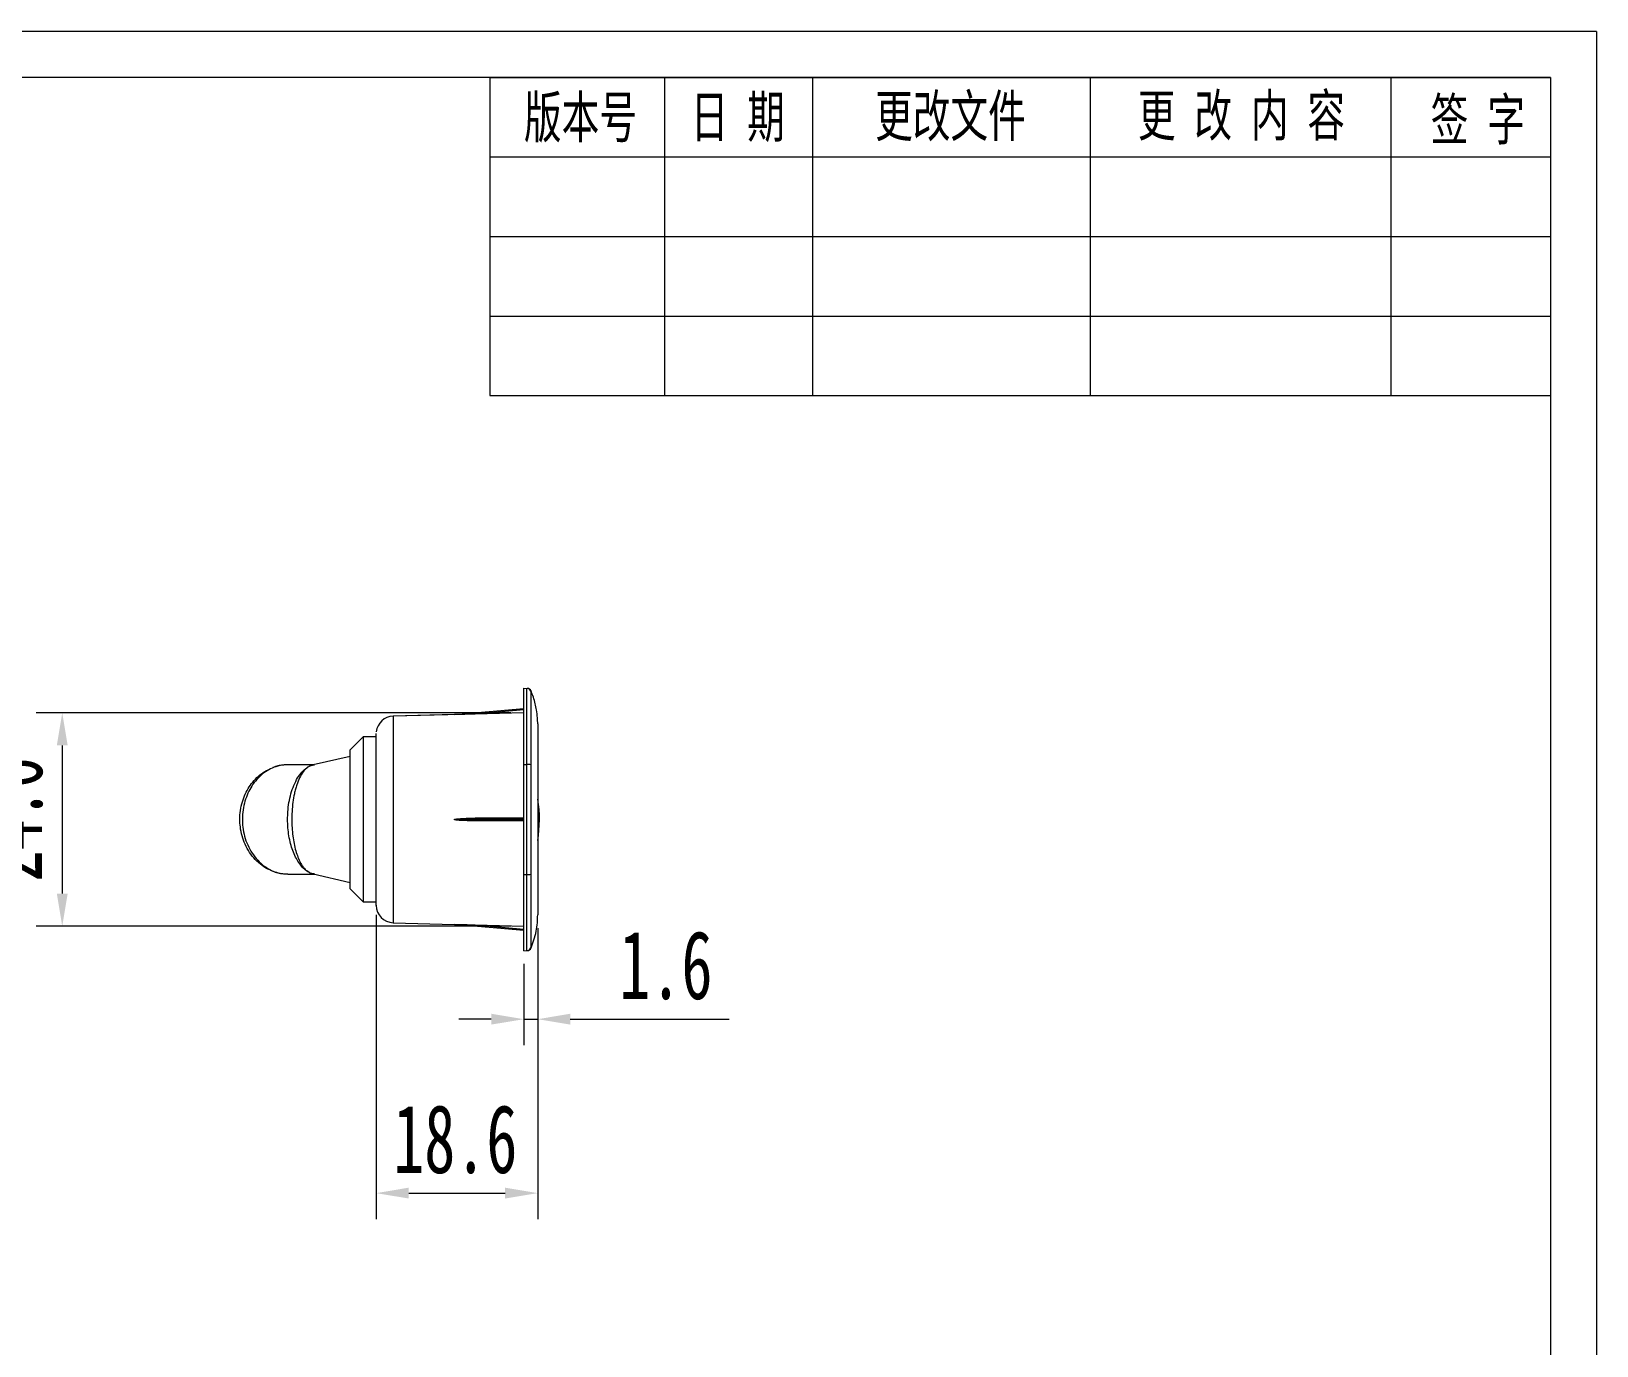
# Model space of a CAD drawing. Header units: millimetres. Extents: x 37 to 3702, y -325 to 1382.
# Drawn here: x 3521.7 to 3702, y -161.4 to -10 of the extents above; entities that cross this region are included whole.
import ezdxf

# ---------------------------------------------------------------- set-up
doc = ezdxf.new("R2010")
doc.units = ezdxf.units.MM
doc.header["$PDSIZE"] = -1
doc.layers.get('0').update_dxf_attribs({"lineweight": 20})
for name, color, linetype, lineweight in [('2细线层', 4, 'Continuous', 0), ('AM_5', 3, 'Continuous', 25), ('图框', 7, 'Continuous', 25), ('图框层', 7, 'Continuous', 15)]:
    doc.layers.add(name, color=color, linetype=linetype, lineweight=lineweight)
doc.styles.add('标准', font='', dxfattribs={"width": 0.667})
doc.styles.get('标准').set_extended_font_data('SimSun')
doc.dimstyles.new('标准$0', dxfattribs={"dimscale": 1.5, "dimtxt": 5.25, "dimasz": 2.5, "dimexe": 2, "dimexo": 1, "dimgap": 1.5, "dimtad": 1, "dimdec": 1, "dimdsep": 46, "dimtxsty": '标准', "dimcen": 2.5, "dimadec": 0, "dimazin": 0, "dimtfac": 0.714286, "dimtdec": 1, "dimtmove": 0, "dimatfit": 3, "dimfxl": 0, "dimtolj": 1, "dimtzin": 0, "dimlwd": 15, "dimlwe": 15, "dimarcsym": 0})

# ---------------------------------------------------------------- blocks, each defined once
blk = doc.blocks.new('*D169')
at = {"layer": 'AM_5', "color": 0, "linetype": 'Continuous', "lineweight": 15, "transparency": 16777216}
for p, q in [((3580.01, -113.29), (3580.01, -126.79)), ((3578.41, -117.41), (3578.41, -126.79)), ((3574.66, -123.79), (3570.91, -123.79)), ((3578.41, -123.79), (3580.01, -123.79)), ((3583.76, -123.79), (3602.05, -123.79))]:
    blk.add_line(p, q, dxfattribs=at)
at = {"layer": 'AM_5', "color": 0, "transparency": 16777216}
for points in [[(3574.66, -123.16), (3574.66, -124.41), (3578.41, -123.79)], [(3583.76, -123.16), (3583.76, -124.41), (3580.01, -123.79)]]:
    blk.add_solid(points, dxfattribs=at)
at = {"layer": 'Defpoints', "color": 0, "transparency": 16777216}
for p in [(3580.01, -111.79), (3578.41, -115.91), (3580.01, -123.79)]:
    blk.add_point(p, dxfattribs=at)
at = {"layer": 'AM_5', "color": 0, "lineweight": 20, "transparency": 16777216, "insert": (3594.78, -117.6), "char_height": 7.875, "attachment_point": 5, "style": '标准'}
blk.add_mtext('\\A1;1.6', dxfattribs=at)
blk = doc.blocks.new('*D170')
at = {"layer": 'AM_5', "color": 0, "linetype": 'Continuous', "lineweight": 15, "transparency": 16777216}
for p, q in [((3561.41, -111.78), (3561.41, -146.82)), ((3580.01, -113.29), (3580.01, -146.82)), ((3565.16, -143.82), (3576.26, -143.82))]:
    blk.add_line(p, q, dxfattribs=at)
at = {"layer": 'AM_5', "color": 0, "transparency": 16777216}
for points in [[(3565.16, -143.19), (3565.16, -144.44), (3561.41, -143.82)], [(3576.26, -143.19), (3576.26, -144.44), (3580.01, -143.82)]]:
    blk.add_solid(points, dxfattribs=at)
at = {"layer": 'Defpoints', "color": 0, "transparency": 16777216}
for p in [(3561.41, -110.28), (3580.01, -111.79), (3580.01, -143.82)]:
    blk.add_point(p, dxfattribs=at)
at = {"layer": 'AM_5', "color": 0, "lineweight": 20, "transparency": 16777216, "insert": (3570.52, -137.63), "char_height": 7.875, "attachment_point": 5, "style": '标准'}
blk.add_mtext('\\A1;18.6', dxfattribs=at)
blk = doc.blocks.new('*D171')
at = {"layer": 'AM_5', "color": 0, "linetype": 'Continuous', "lineweight": 15, "transparency": 16777216}
for p, q in [((3576.91, -88.51), (3522.25, -88.51)), ((3525.25, -92.26), (3525.25, -109.33)), ((3576.91, -113.08), (3522.25, -113.08))]:
    blk.add_line(p, q, dxfattribs=at)
at = {"layer": 'AM_5', "color": 0, "transparency": 16777216}
for points in [[(3524.63, -92.26), (3525.88, -92.26), (3525.25, -88.51)], [(3524.63, -109.33), (3525.88, -109.33), (3525.25, -113.08)]]:
    blk.add_solid(points, dxfattribs=at)
at = {"layer": 'Defpoints', "color": 0, "transparency": 16777216}
for p in [(3578.41, -88.51), (3525.25, -113.08), (3578.41, -113.08)]:
    blk.add_point(p, dxfattribs=at)
at = {"layer": 'AM_5', "color": 0, "lineweight": 20, "transparency": 16777216, "insert": (3519.06, -100.79), "char_height": 7.875, "attachment_point": 5, "rotation": 90, "style": '标准'}
blk.add_mtext('\\A1;24.6', dxfattribs=at)

msp = doc.modelspace()

# ---------------------------------------------------------------- linework, layer by layer
at = {"color": 7, "lineweight": 20, "ltscale": 7}
msp.add_line((3696.67, -15.33), (3696.67, -51.98), dxfattribs=at)
at = {"color": 7, "lineweight": 20}
for p, q in [((3578.41, -85.67), (3578.78, -85.69)), ((3570.41, -88.71), (3578.41, -88)), ((3578.41, -88.16), (3572.8, -88.65)), ((3572.82, -88.65), (3563.36, -88.9)), ((3570.42, -88.71), (3563.36, -88.9)), ((3563.36, -88.9), (3563.36, -88.9)), ((3563.36, -88.9), (3563.36, -88.9)), ((3563.36, -88.9), (3563.36, -88.9)), ((3563.36, -88.9), (3563.36, -88.9)), ((3578.41, -88.51), (3572.8, -88.65)), ((3559.91, -91.28), (3558.41, -92.78)), ((3561.41, -91.28), (3559.91, -91.28)), ((3559.91, -91.28), (3559.91, -100.78)), ((3558.41, -93.53), (3554.17, -94.51)), ((3558.41, -100.78), (3558.41, -92.78)), ((3554.25, -94.49), (3551.22, -94.49)), ((3554.01, -94.53), (3554.32, -94.51)), ((3578.41, -107.13), (3578.41, -94.45)), ((3578.41, -94.45), (3578.76, -94.45)), ((3558.41, -108.78), (3558.41, -100.78)), ((3559.91, -100.78), (3559.91, -110.28)), ((3570.41, -100.79), (3570.41, -100.79)), ((3578.41, -100.79), (3570.41, -100.79)), ((3578.41, -100.94), (3572.8, -100.94)), ((3578.41, -100.94), (3572.8, -100.94)), ((3578.41, -100.64), (3572.81, -100.64)), ((3572.81, -100.64), (3578.41, -100.64)), ((3551.22, -107.07), (3554.25, -107.07)), ((3554.17, -107.05), (3558.41, -108.03)), ((3578.41, -107.13), (3578.76, -107.13)), ((3558.41, -108.78), (3559.91, -110.28)), ((3559.91, -110.28), (3561.41, -110.28)), ((3563.36, -112.68), (3570.41, -112.87)), ((3578.41, -113.58), (3570.41, -112.87)), ((3572.8, -112.93), (3578.41, -113.08)), ((3572.8, -112.93), (3578.41, -113.43)), ((3578.41, -115.91), (3578.78, -115.89)), ((3579.23, -115.56), (3579.24, -115.58))]:
    msp.add_line(p, q, dxfattribs=at)
at = {"color": 7, "lineweight": 20, "flags": 128}
for points in [[(3578.41, -90.5), (3578.41, -90.5)], [(3578.41, -90.5), (3578.41, -90.5)], [(3578.41, -111.08), (3578.41, -111.08)], [(3578.8, -115.89), (3578.8, -115.89)]]:
    msp.add_lwpolyline(points, dxfattribs=at)
at = {"color": 7, "lineweight": 20}
for centre, radius, start, end in [((3578.76, -86.19), 0.5, 19.3087, 87.4989), ((3578.78, -86.19), 0.5, 22.9225, 87.4506), ((3563.41, -90.9), 2, 91.5218, 174.1089), ((3553.97, -93.71), 0.816, 272.3336, 282.838), ((3578.84, -96.16), 1.71, 77.1828, 92.6004), ((3564.61, -100.79), 15.6, 351.0348, 8.5711), ((3578.84, -105.42), 1.71, 267.3998, 282.8174), ((3563.41, -110.68), 2, 180, 268.5125), ((3578.76, -115.39), 0.5, 272.5011, 340.6913), ((3578.78, -115.39), 0.5, 272.5494, 337.0558)]:
    msp.add_arc(centre, radius, start, end, dxfattribs=at)
for start_param, end_param in [(3.131708, 3.141593), (3.141593, 3.155194)]:
    msp.add_ellipse((3571.62, -100.79), major_axis=(1.2, 0), ratio=0.124511, start_param=start_param, end_param=end_param, dxfattribs=at)
for points, knots in [([(3578.41, -94.45), (3578.41, -94.17), (3578.41, -93.61), (3578.41, -92.69), (3578.41, -91.72), (3578.41, -90.71), (3578.41, -89.76), (3578.41, -88.89), (3578.41, -88.1), (3578.41, -87.41), (3578.41, -86.83), (3578.41, -86.35), (3578.41, -85.98), (3578.41, -85.72), (3578.41, -85.69), (3578.41, -85.67)], [0, 0, 0, 0, 0.058618, 0.117236, 0.194938, 0.272888, 0.35059, 0.42827, 0.5062, 0.583882, 0.66152, 0.739407, 0.817047, 0.908523, 1, 1, 1, 1]), ([(3578.76, -94.45), (3578.76, -94.45), (3578.76, -94.14), (3578.75, -93.52), (3578.75, -92.55), (3578.75, -91.56), (3578.74, -90.56), (3578.74, -89.63), (3578.74, -88.77), (3578.75, -88), (3578.75, -87.33), (3578.75, -86.76), (3578.75, -86.31), (3578.76, -85.96), (3578.77, -85.74), (3578.77, -85.69), (3578.78, -85.69), (3578.78, -85.69)], [0, 0, 0, 0, 0.000004, 0.064949, 0.129894, 0.207505, 0.285363, 0.362975, 0.44062, 0.518515, 0.596162, 0.673783, 0.751653, 0.829276, 0.914636, 0.999996, 1, 1, 1, 1]), ([(3578.78, -85.69), (3578.79, -85.69), (3578.81, -85.69), (3578.79, -85.69), (3578.81, -85.69), (3578.8, -85.69), (3578.8, -85.69), (3578.8, -85.69)], [0, 0, 0, 0, 0.106496, 0.212995, 0.425994, 0.851986, 1, 1, 1, 1]), ([(3579.23, -86.02), (3579.23, -86.04), (3579.22, -86.08), (3579.22, -86.31), (3579.21, -86.65), (3579.21, -87.09), (3579.21, -87.64), (3579.21, -88.29), (3579.21, -89.03), (3579.21, -89.85), (3579.21, -90.75), (3579.21, -91.71), (3579.21, -92.67), (3579.21, -93.6), (3579.22, -94.19), (3579.22, -94.49)], [0, 0, 0, 0, 0.0854792, 0.170953, 0.2485834, 0.3264516, 0.4040755, 0.481679, 0.5595256, 0.6371284, 0.7146978, 0.7925095, 0.8700817, 0.9350403, 1, 1, 1, 1]), ([(3579.24, -85.99), (3579.24, -85.99), (3579.24, -85.99), (3579.24, -85.99), (3579.24, -86), (3579.24, -85.99), (3579.23, -86.01), (3579.23, -86.02)], [0, 0, 0, 0, 0.150705, 0.598849, 0.799424, 0.899711, 1, 1, 1, 1]), ([(3580.01, -89.79), (3580.01, -89.55), (3579.99, -89.01), (3579.9, -88.23), (3579.73, -87.44), (3579.53, -86.71), (3579.33, -86.23), (3579.24, -85.99)], [0, 0, 0, 0, 0.185253, 0.418144, 0.599993, 0.803325, 1, 1, 1, 1]), ([(3563.36, -88.9), (3563.36, -88.9), (3563.36, -88.9), (3563.36, -88.89), (3563.36, -88.96), (3563.36, -89.15), (3563.36, -89.42), (3563.36, -89.77), (3563.36, -90.19), (3563.36, -90.68), (3563.36, -91.25), (3563.36, -91.89), (3563.36, -92.58), (3563.36, -93.34), (3563.36, -94.15), (3563.36, -95), (3563.36, -95.9), (3563.36, -96.84), (3563.36, -97.8), (3563.36, -98.78), (3563.36, -99.77), (3563.36, -100.78), (3563.36, -101.78), (3563.36, -102.77), (3563.36, -103.74), (3563.36, -104.7), (3563.36, -105.63), (3563.36, -106.69), (3563.36, -107.83), (3563.36, -108.87), (3563.36, -109.68), (3563.36, -110.31), (3563.36, -110.88), (3563.36, -111.38), (3563.36, -111.8), (3563.36, -112.14), (3563.36, -112.4), (3563.36, -112.63), (3563.36, -112.7), (3563.36, -112.67), (3563.36, -112.68), (3563.36, -112.68)], [0, 0, 0, 0, 0.008898, 0.03386, 0.058885, 0.084328, 0.109999, 0.132726, 0.155693, 0.178826, 0.202214, 0.224938, 0.247903, 0.271031, 0.294414, 0.317156, 0.340141, 0.363292, 0.386696, 0.409444, 0.432434, 0.455592, 0.479008, 0.501535, 0.52429, 0.547201, 0.570355, 0.593318, 0.62814, 0.663543, 0.68619, 0.709076, 0.732127, 0.755427, 0.778119, 0.80105, 0.824147, 0.847497, 0.88599, 0.924751, 1, 1, 1, 1]), ([(3572.8, -88.65), (3572.7, -88.66), (3572.2, -88.67), (3571.6, -88.68), (3571.04, -88.7), (3570.83, -88.7), (3570.69, -88.71), (3570.6, -88.71), (3570.54, -88.71), (3570.49, -88.71), (3570.47, -88.71), (3570.45, -88.71), (3570.43, -88.71), (3570.42, -88.71), (3570.42, -88.71), (3570.41, -88.71), (3570.41, -88.71), (3570.41, -88.71), (3570.41, -88.71)], [0, 0, 0, 0, 0.124603, 0.623097, 0.746166, 0.828667, 0.884042, 0.921273, 0.946363, 0.963325, 0.974846, 0.982725, 0.988166, 0.993476, 0.995819, 0.998184, 0.999577, 1, 1, 1, 1]), ([(3580.01, -89.79), (3580.01, -89.79), (3580.01, -89.79), (3580.01, -89.79), (3580.01, -89.83), (3580.01, -89.97), (3580.01, -90.19), (3580.01, -90.39), (3580.01, -90.65), (3580.01, -90.97), (3580.01, -91.55), (3580.01, -92.22), (3580.01, -92.74), (3580.01, -93.27), (3580.01, -93.82), (3580.01, -94.7), (3580.01, -95.64), (3580.01, -96.31), (3580.01, -96.98), (3580.01, -97.64), (3580.01, -98.67), (3580.01, -99.73), (3580.01, -100.44), (3580.01, -101.14), (3580.01, -101.85), (3580.01, -102.91), (3580.01, -103.94), (3580.01, -104.6), (3580.01, -105.27), (3580.01, -105.94), (3580.01, -106.88), (3580.01, -107.77), (3580.01, -108.31), (3580.01, -108.84), (3580.01, -109.36), (3580.01, -110.03), (3580.01, -110.61), (3580.01, -110.93), (3580.01, -111.19), (3580.01, -111.39), (3580.01, -111.61), (3580.01, -111.75), (3580.01, -111.79), (3580.01, -111.79), (3580.01, -111.79), (3580.01, -111.79)], [0.125, 0.125, 0.125, 0.125, 0.1255368, 0.1255368, 0.1324666, 0.1393963, 0.146326, 0.1532557, 0.1532557, 0.1617946, 0.1703334, 0.1788723, 0.1874111, 0.1874111, 0.1955277, 0.2036443, 0.2117609, 0.2198775, 0.2198775, 0.2274081, 0.2349388, 0.2424694, 0.25, 0.25, 0.2575306, 0.2650612, 0.2725919, 0.2801225, 0.2801225, 0.2882391, 0.2963557, 0.3044723, 0.3125889, 0.3125889, 0.3211278, 0.3296666, 0.3382055, 0.3467443, 0.3467443, 0.353674, 0.3606037, 0.3675334, 0.3744632, 0.3744632, 0.375, 0.375, 0.375, 0.375]), ([(3561.41, -110.68), (3561.41, -110.68), (3561.41, -110.67), (3561.41, -110.7), (3561.41, -110.63), (3561.41, -110.4), (3561.41, -110.06), (3561.41, -109.61), (3561.41, -109.05), (3561.41, -108.38), (3561.41, -107.62), (3561.41, -106.76), (3561.41, -105.83), (3561.41, -104.83), (3561.41, -103.79), (3561.41, -102.72), (3561.41, -101.62), (3561.41, -100.51), (3561.41, -99.4), (3561.41, -98.31), (3561.41, -97.24), (3561.41, -96.23), (3561.41, -95.27), (3561.41, -94.38), (3561.41, -93.57), (3561.41, -92.85), (3561.41, -92.24), (3561.41, -91.73), (3561.41, -91.31), (3561.41, -91.03), (3561.41, -90.91), (3561.41, -90.9), (3561.41, -90.9), (3561.41, -90.9)], [0, 0, 0, 0, 0.09947, 0.134863, 0.170175, 0.200003, 0.229927, 0.259757, 0.289522, 0.319382, 0.349148, 0.379336, 0.409621, 0.439804, 0.469451, 0.499191, 0.528841, 0.558714, 0.588686, 0.618564, 0.648465, 0.678462, 0.708364, 0.738242, 0.768217, 0.798097, 0.827973, 0.857947, 0.887827, 0.922638, 0.957653, 0.992656, 1, 1, 1, 1]), ([(3561.41, -110.67), (3561.41, -110.67), (3561.41, -110.67), (3561.41, -110.7), (3561.41, -110.65), (3561.41, -110.34), (3561.41, -109.75), (3561.41, -108.9), (3561.41, -107.82), (3561.41, -106.53), (3561.41, -105.1), (3561.41, -103.53), (3561.41, -101.89), (3561.41, -100.21), (3561.41, -98.56), (3561.41, -96.96), (3561.41, -95.48), (3561.41, -94.14), (3561.41, -92.98), (3561.41, -92.02), (3561.41, -91.33), (3561.41, -90.93), (3561.41, -90.91), (3561.41, -90.9)], [0, 0, 0, 0, 0.013179, 0.059914, 0.106555, 0.155024, 0.204886, 0.254081, 0.304741, 0.353406, 0.403441, 0.452145, 0.502269, 0.550964, 0.601078, 0.649818, 0.69997, 0.748582, 0.798597, 0.850024, 0.903127, 0.954289, 1, 1, 1, 1]), ([(3549.39, -106.69), (3549.31, -106.66), (3548.91, -106.53), (3548.26, -106.11), (3547.47, -105.43), (3546.81, -104.6), (3546.3, -103.69), (3545.94, -102.69), (3545.75, -101.72), (3545.69, -100.73), (3545.75, -99.74), (3545.97, -98.76), (3546.32, -97.85), (3546.77, -97.02), (3547.34, -96.28), (3548.01, -95.64), (3548.72, -95.14), (3549.23, -94.93), (3549.45, -94.84)], [0, 0, 0, 0, 0.018632, 0.091498, 0.166665, 0.236523, 0.30858, 0.374061, 0.441528, 0.497386, 0.562221, 0.629039, 0.689768, 0.752021, 0.815221, 0.87999, 0.947443, 1, 1, 1, 1]), ([(3551.22, -94.51), (3551.06, -94.51), (3550.6, -94.5), (3549.86, -94.68), (3549.04, -95.03), (3548.3, -95.54), (3547.63, -96.17), (3547.08, -96.91), (3546.62, -97.75), (3546.27, -98.67), (3546.05, -99.69), (3545.98, -100.72), (3546.04, -101.74), (3546.23, -102.75), (3546.59, -103.75), (3547.1, -104.69), (3547.74, -105.51), (3548.51, -106.19), (3549.31, -106.67), (3550.14, -106.95), (3550.77, -107.07), (3551.13, -107.05), (3551.22, -107.05)], [0, 0, 0, 0, 0.029466, 0.086642, 0.139567, 0.193856, 0.24403, 0.295473, 0.344064, 0.393935, 0.446116, 0.50002, 0.545133, 0.59767, 0.651942, 0.707589, 0.765115, 0.822511, 0.881742, 0.931765, 0.982898, 1, 1, 1, 1]), ([(3550.68, -94.53), (3550.59, -94.54), (3550.29, -94.56), (3549.89, -94.66), (3549.6, -94.78), (3549.5, -94.82)], [0, 0, 0, 0, 0.229123, 0.725098, 1, 1, 1, 1]), ([(3551.13, -94.5), (3551.1, -94.49), (3550.99, -94.49), (3550.89, -94.5), (3550.82, -94.51)], [0, 0, 0, 0, 0.353764, 1, 1, 1, 1]), ([(3553.41, -106.71), (3553.41, -106.71), (3553.25, -106.6), (3552.93, -106.33), (3552.5, -105.79), (3552.12, -105.14), (3551.8, -104.4), (3551.54, -103.58), (3551.35, -102.7), (3551.23, -101.75), (3551.2, -100.81), (3551.23, -99.83), (3551.35, -98.83), (3551.58, -97.8), (3551.92, -96.83), (3552.35, -95.98), (3552.85, -95.31), (3553.22, -94.98), (3553.41, -94.85), (3553.41, -94.85)], [0, 0, 0, 0, 0.00121, 0.066872, 0.134023, 0.195858, 0.259143, 0.318334, 0.37901, 0.438701, 0.500083, 0.555023, 0.622364, 0.692103, 0.766737, 0.844188, 0.920266, 0.99879, 1, 1, 1, 1]), ([(3553.41, -94.85), (3553.41, -94.85), (3553.26, -94.97), (3552.97, -95.29), (3552.58, -95.95), (3552.3, -96.66), (3552.11, -97.29), (3551.95, -97.95), (3551.8, -98.81), (3551.71, -99.81), (3551.68, -100.8), (3551.71, -101.75), (3551.8, -102.69), (3551.95, -103.59), (3552.14, -104.41), (3552.39, -105.15), (3552.65, -105.72), (3552.91, -106.14), (3553.12, -106.42), (3553.27, -106.59), (3553.37, -106.67), (3553.4, -106.7), (3553.41, -106.71), (3553.41, -106.71)], [0, 0, 0, 0, 0.001206, 0.077149, 0.155542, 0.230207, 0.268788, 0.307755, 0.375158, 0.444936, 0.499919, 0.559644, 0.621085, 0.68029, 0.741032, 0.802826, 0.866144, 0.908555, 0.95139, 0.982078, 0.993438, 0.998794, 1, 1, 1, 1]), ([(3554.15, -94.51), (3554.03, -94.55), (3553.78, -94.62), (3553.54, -94.76), (3553.42, -94.84), (3553.41, -94.85)], [0, 0, 0, 0, 0.499804, 0.987021, 1, 1, 1, 1]), ([(3553.41, -94.85), (3553.42, -94.84), (3553.51, -94.77), (3553.71, -94.63), (3553.91, -94.56), (3554.01, -94.53)], [0, 0, 0, 0, 0.013211, 0.500503, 1, 1, 1, 1]), ([(3578.76, -107.13), (3578.76, -106.09), (3578.77, -104), (3578.77, -100.83), (3578.77, -97.64), (3578.76, -95.51), (3578.76, -94.45)], [0, 0, 0, 0, 0.247586, 0.496117, 0.747563, 1, 1, 1, 1]), ([(3579.22, -94.49), (3579.22, -95.53), (3579.23, -97.6), (3579.23, -100.75), (3579.23, -103.92), (3579.22, -106.03), (3579.22, -107.09)], [0, 0, 0, 0, 0.2472919, 0.4956638, 0.7472849, 1, 1, 1, 1]), ([(3570.41, -100.79), (3570.41, -100.79), (3570.41, -100.78), (3570.42, -100.78), (3570.45, -100.76), (3570.58, -100.73), (3571.13, -100.67), (3571.9, -100.65), (3572.56, -100.64), (3572.81, -100.64)], [0, 0, 0, 0, 0.001734, 0.004329, 0.011802, 0.044594, 0.174631, 0.693743, 1, 1, 1, 1]), ([(3572.8, -100.94), (3572.7, -100.94), (3572.2, -100.94), (3571.6, -100.93), (3571.03, -100.89), (3570.82, -100.88), (3570.68, -100.86), (3570.58, -100.85), (3570.52, -100.84), (3570.48, -100.83), (3570.45, -100.82), (3570.43, -100.81), (3570.42, -100.81), (3570.42, -100.8), (3570.41, -100.8), (3570.41, -100.79), (3570.41, -100.79)], [0, 0, 0, 0, 0.124574, 0.622954, 0.750272, 0.834781, 0.890829, 0.927985, 0.952621, 0.968971, 0.979848, 0.98712, 0.993782, 0.996618, 0.998813, 1, 1, 1, 1]), ([(3549.43, -106.71), (3549.55, -106.76), (3549.87, -106.89), (3550.35, -107), (3550.71, -107.03), (3550.86, -107.04)], [0, 0, 0, 0, 0.2587585, 0.6873082, 1, 1, 1, 1]), ([(3550.98, -107.06), (3551, -107.06), (3551.07, -107.07), (3551.14, -107.06), (3551.18, -107.06)], [0, 0, 0, 0, 0.301379, 1, 1, 1, 1]), ([(3553.41, -106.71), (3553.42, -106.71), (3553.59, -106.83), (3553.84, -106.97), (3554.1, -107.02), (3554.17, -107.03)], [0, 0, 0, 0, 0.0126748, 0.6951049, 1, 1, 1, 1]), ([(3554.32, -107.06), (3554.3, -107.06), (3554.14, -107.09), (3553.84, -106.98), (3553.56, -106.83), (3553.42, -106.71), (3553.41, -106.71)], [0, 0, 0, 0, 0.057633, 0.519877, 0.991254, 1, 1, 1, 1]), ([(3578.41, -115.91), (3578.41, -115.9), (3578.41, -115.89), (3578.41, -115.77), (3578.41, -115.53), (3578.41, -115.16), (3578.41, -114.67), (3578.41, -114.07), (3578.41, -113.36), (3578.41, -112.56), (3578.41, -111.67), (3578.41, -110.72), (3578.41, -109.64), (3578.41, -108.44), (3578.41, -107.57), (3578.41, -107.13)], [0, 0, 0, 0, 0.058618, 0.117236, 0.194946, 0.272905, 0.350616, 0.428299, 0.50623, 0.583914, 0.661523, 0.73938, 0.816991, 0.908495, 1, 1, 1, 1]), ([(3578.78, -115.89), (3578.78, -115.89), (3578.77, -115.89), (3578.77, -115.87), (3578.76, -115.73), (3578.76, -115.47), (3578.75, -115.07), (3578.75, -114.57), (3578.75, -113.95), (3578.74, -113.23), (3578.74, -112.42), (3578.74, -111.52), (3578.75, -110.55), (3578.75, -109.5), (3578.75, -108.35), (3578.76, -107.54), (3578.76, -107.13), (3578.76, -107.13)], [0, 0, 0, 0, 0.000004, 0.06495, 0.129896, 0.207503, 0.285356, 0.362963, 0.44061, 0.518505, 0.596154, 0.673742, 0.751579, 0.829168, 0.914582, 0.999996, 1, 1, 1, 1]), ([(3579.22, -107.09), (3579.22, -107.48), (3579.21, -108.27), (3579.21, -109.36), (3579.21, -110.38), (3579.21, -111.31), (3579.21, -112.17), (3579.21, -112.95), (3579.21, -113.65), (3579.21, -114.25), (3579.21, -114.74), (3579.21, -115.12), (3579.22, -115.38), (3579.22, -115.52), (3579.23, -115.55), (3579.23, -115.56)], [0, 0, 0, 0, 0.085424, 0.170845, 0.248388, 0.326172, 0.403712, 0.481321, 0.559173, 0.636781, 0.714407, 0.792275, 0.869907, 0.934952, 1, 1, 1, 1]), ([(3570.41, -112.87), (3570.41, -112.87), (3570.41, -112.87), (3570.41, -112.87), (3570.42, -112.87), (3570.47, -112.87), (3570.65, -112.87), (3571.44, -112.89), (3572.19, -112.91), (3572.8, -112.93)], [0, 0, 0, 0, 0.001424, 0.003171, 0.00619, 0.015859, 0.060781, 0.239136, 1, 1, 1, 1]), ([(3579.24, -115.58), (3579.36, -115.28), (3579.61, -114.65), (3579.84, -113.68), (3579.99, -112.72), (3580, -112.09), (3580.01, -111.79)], [0, 0, 0, 0, 0.252178, 0.517189, 0.766287, 1, 1, 1, 1]), ([(3579.24, -115.58), (3579.24, -115.59), (3579.24, -115.59), (3579.24, -115.59), (3579.24, -115.59)], [0, 0, 0, 0, 0.939912, 1, 1, 1, 1])]:
    msp.add_open_spline(points, degree=3, knots=knots, dxfattribs=at)
at = {"layer": '2细线层', "color": 7, "lineweight": 20}
for p, q in [((3701.97, -10.03), (3256.56, -10.03)), ((3701.97, -10.03), (3701.97, -325)), ((3574.5, -15.33), (3696.67, -15.33)), ((3574.5, -24.49), (3696.67, -24.49)), ((3574.5, -33.66), (3696.67, -33.66)), ((3574.5, -42.82), (3696.67, -42.82)), ((3574.5, -51.98), (3696.67, -51.98))]:
    msp.add_line(p, q, dxfattribs=at)
at = {"layer": '2细线层', "color": 7, "lineweight": 20, "ltscale": 7}
for p, q in [((3574.5, -15.33), (3574.5, -51.98)), ((3594.63, -15.33), (3594.63, -51.98)), ((3611.66, -15.33), (3611.66, -51.98)), ((3643.63, -15.33), (3643.63, -51.98)), ((3678.28, -15.33), (3678.28, -51.98))]:
    msp.add_line(p, q, dxfattribs=at)
at = {"layer": '图框层', "color": 7, "lineweight": 20}
for q in [(3283.08, -15.33), (3696.67, -319.69), (3696.67, -319.69)]:
    msp.add_line((3696.67, -15.33), q, dxfattribs=at)

# ---------------------------------------------------------------- texts
at = {"layer": '图框', "color": 7, "lineweight": 20, "ltscale": 7, "char_height": 4.7723, "attachment_point": 5, "style": '标准'}
for s, insert, width in [('{\\fSimSun|b0|i0|c134|p2;版本号}', (3584.94, -20.18), 37.1789), ('{\\fSimSun|b0|i0|c134|p2;日 期}', (3603.05, -20.13), 37.1789), ('{\\fSimSun|b0|i0|c134|p2;更改文件}', (3627.55, -20.04), 37.1789), ('{\\fSimSun|b0|i0|c134|p2;更 改 内 容}', (3661.06, -19.97), 76.2151), ('{\\fSimSun|b0|i0|c134|p2;签 字}', (3688.28, -20.42), 37.1789)]:
    msp.add_mtext(s, dxfattribs=dict(at, insert=insert, width=width))

# ---------------------------------------------------------------- dimensions: what is measured, and where the dimension line sits
at = {"layer": 'AM_5', "color": 7, "lineweight": 20}
dim = msp.add_linear_dim(base=(3525.25, -113.08), p1=(3578.41, -88.51), p2=(3578.41, -113.08), angle=90, dimstyle='标准$0', dxfattribs=at)
dim.commit()
dim.dimension.update_dxf_attribs({"geometry": '*D171', "text_midpoint": (3519.06, -100.79)})
for base, p1, picture, middle in [((3580.01, -143.82), (3561.41, -110.28), '*D170', (3570.52, -143.82)), ((3580.01, -123.79), (3578.41, -115.91), '*D169', (3594.78, -123.79))]:
    dim = msp.add_linear_dim(base=base, p1=p1, p2=(3580.01, -111.79), dimstyle='标准$0', dxfattribs=at)
    dim.commit()
    dim.dimension.update_dxf_attribs({"geometry": picture, "text_midpoint": middle, "dimtype": 160})

doc.saveas('drawing.dxf')
